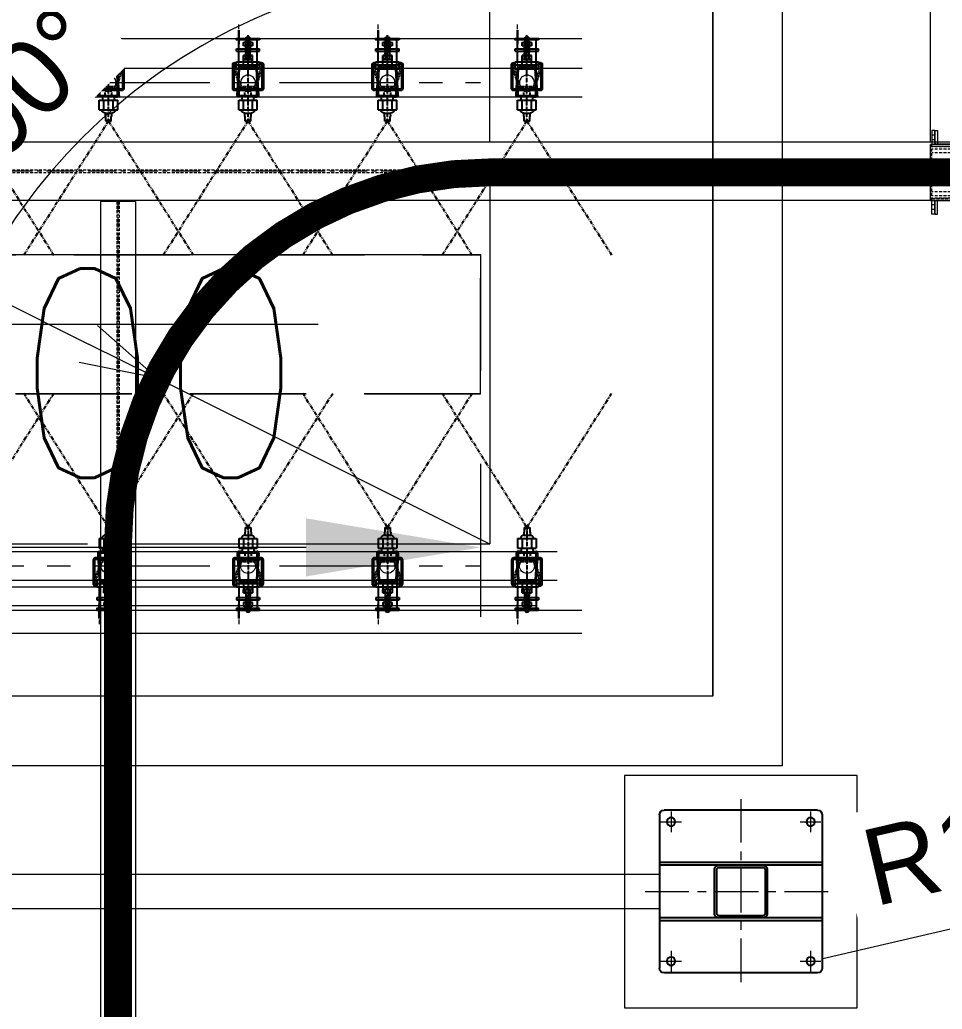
# Model space of a CAD drawing. Header units: inches. Extents: x 702888 to 852715, y 9845 to 271320.
# Drawn here: x 741838 to 743822, y 87911 to 90040 of the extents above; entities that cross this region are included whole.
import ezdxf

# ---------------------------------------------------------------- set-up
doc = ezdxf.new("R2010")
doc.units = ezdxf.units.IN
doc.header["$MEASUREMENT"] = 0
doc.header["$PDMODE"] = 34
for name, pattern in [('CENTER', [2, 1.25, -0.25, 0.25, -0.25]), ('CENTER2', [1.125, 0.75, -0.125, 0.125, -0.125]), ('CENTERX2', [4, 2.5, -0.5, 0.5, -0.5]), ('DASHED2', [0.375, 0.25, -0.125]), ('DASHEDX2', [1.5, 1, -0.5]), ('GESTRICHELT2', [9.525, 6.35, -3.175]), ('HIDDEN', [9.525, 6.35, -3.175]), ('HIDDEN2', [0.1875, 0.125, -0.0625]), ('MITTE2', [725.805, 483.87, -80.645, 80.645, -80.645]), ('PHANTOM2', [31.75, 15.875, -3.175, 3.175, -3.175, 3.175, -3.175])]:
    doc.linetypes.add(name, pattern=pattern)
doc.layers.get('0').update_dxf_attribs({"lineweight": 5})
doc.layers.get('Defpoints').update_dxf_attribs({"lineweight": 5})
for name, color, linetype, lineweight in [('Beam 150x75', 55, 'Continuous', 5), ('Beam 200', 6, 'Continuous', 0), ('CENTRE LINE', 1, 'CENTER2', 15), ('chain', 2, 'Continuous', 5), ('chain con', 52, 'Continuous', 5), ('cl', 6, 'CENTER', 5), ('MITTE', 1, 'MITTE2', 0), ('Power track', 161, 'Continuous', 5), ('UNSICHTBAR', 1, 'GESTRICHELT2', 0), ('VOLLINIE', 7, 'Continuous', 0)]:
    doc.layers.add(name, color=color, linetype=linetype, lineweight=lineweight)
for name, color, linetype in [('Nozzle', 7, 'Continuous'), ('p5', 2, 'Continuous'), ('Riser Support', 7, 'Continuous')]:
    doc.layers.add(name, color=color, linetype=linetype)
doc.styles.add('s', font='simplex.shx', dxfattribs={"width": 0.8})
doc.dimstyles.new('D1', dxfattribs={"dimscale": 66, "dimtxt": 2.5, "dimasz": 2.5, "dimexe": 1, "dimexo": 1, "dimgap": 1.25, "dimtad": 1, "dimdec": 0, "dimdsep": 46, "dimtxsty": 'Standard', "dimblk": 'OPEN30', "dimcen": 2.5, "dimclrd": 150, "dimclre": 150, "dimclrt": 140, "dimadec": 0, "dimazin": 0, "dimtfac": 1, "dimtdec": 0, "dimtmove": 0, "dimatfit": 3, "dimfxl": 1, "dimtfill": 1, "dimlwd": 13, "dimlwe": 13, "dimarcsym": 0})
doc.dimstyles.new('mahesh', dxfattribs={"dimscale": 150, "dimtxt": 3, "dimasz": 2.5, "dimexe": 1, "dimexo": 1, "dimgap": 1, "dimtad": 1, "dimdec": 1, "dimzin": 12, "dimtxsty": 's', "dimcen": 2.5, "dimclrd": 1, "dimclre": 1, "dimclrt": 1, "dimadec": 0, "dimazin": 3, "dimtfac": 1, "dimtdec": 1, "dimtmove": 0, "dimatfit": 3, "dimfxl": 1.25, "dimlwd": 13, "dimlwe": 13, "dimarcsym": 0})
pattern_1 = [(315, (6657.5603, 7155.78937), (0.0883883476, 0.0883883476), [])]

# ---------------------------------------------------------------- blocks, each defined once
blk = doc.blocks.new('A$C67DF10EB')
blk.add_lwpolyline([(-44.2, -101), (-44.2, 399), (455.8, 399), (455.8, -101)], close=True)
at = {"layer": 'cl', "color": 1, "linetype": 'CENTER', "ltscale": 75}
for p, q in [((205.8, -50), (205.8, 347.9)), ((0, 149), (411.7, 149))]:
    blk.add_line(p, q, dxfattribs=at)
at = {"layer": 'cl', "color": 1, "linetype": 'CENTER', "ltscale": 100}
for p, q in [((55.8, 276.8), (55.8, 321.1)), ((355.8, 276.8), (355.8, 321.1)), ((33.7, 299), (78, 299)), ((333.7, 299), (378, 299)), ((55.8, -23.2), (55.8, 21.1)), ((355.8, -23.2), (355.8, 21.1)), ((33.7, -1), (78, -1)), ((333.7, -1), (378, -1))]:
    blk.add_line(p, q, dxfattribs=at)
at = {"layer": 'p5', "linetype": 'Continuous'}
for p, q in [((370.8, 324), (40.8, 324)), ((30.8, -16), (30.8, 314)), ((380.8, -16), (380.8, 314)), ((380.8, 211.7), (30.8, 211.7)), ((380.8, 205.7), (30.8, 205.7)), ((380.8, 92.2), (30.8, 92.2)), ((380.8, 86.2), (30.8, 86.2)), ((370.8, -26), (40.8, -26))]:
    blk.add_line(p, q, dxfattribs=at)
for points in [[(262.6, 102.2), (262.6, 195.7, 0.414214), (252.6, 205.7), (159.1, 205.7, 0.414214), (149.1, 195.7), (149.1, 102.2, 0.414214), (159.1, 92.2), (252.6, 92.2, 0.414214)], [(257.8, 102), (257.8, 195.9, 0.414214), (252.8, 200.9), (158.9, 200.9, 0.414214), (153.9, 195.9), (153.9, 102, 0.414214), (158.9, 97), (252.8, 97, 0.414214)]]:
    blk.add_lwpolyline(points, format="xyb", close=True, dxfattribs=at)
for centre in [(55.8, 299), (355.8, 299), (55.8, -1), (355.8, -1)]:
    blk.add_circle(centre, 9, dxfattribs=at)
for centre, start, end in [((40.8, 314), 90, 180), ((370.8, 314), 0, 90), ((40.8, -16), 180, 270), ((370.8, -16), 270, 0)]:
    blk.add_arc(centre, 10, start, end, dxfattribs=at)
blk = doc.blocks.new('*X13')
at = {"color": 0}
for p, q in [((6692.4, -6106.5), (6693.9, -6105.1)), ((6692.6, -6106.2), (6693.9, -6104.9)), ((6692.6, -6106.5), (6693.9, -6105.3)), ((6692.8, -6106.5), (6693.9, -6105.4)), ((6693, -6106.5), (6693.9, -6105.6)), ((6693.2, -6106.5), (6693.9, -6105.8)), ((6693.3, -6106.5), (6693.9, -6106)), ((6693.5, -6106.5), (6693.9, -6106.1)), ((6693.7, -6106.5), (6693.9, -6106.3)), ((6693.9, -6106.5), (6693.9, -6106.5)), ((6692.4, -6228.6), (6692.4, -6228.5)), ((6692.4, -6228.7), (6692.6, -6228.5)), ((6692.5, -6228.8), (6692.8, -6228.5)), ((6692.6, -6228.9), (6693, -6228.5)), ((6692.7, -6229), (6693.1, -6228.5)), ((6692.8, -6229.1), (6693.3, -6228.5)), ((6692.9, -6229.2), (6693.5, -6228.5)), ((6693, -6229.2), (6693.7, -6228.5)), ((6693, -6229.3), (6693.8, -6228.5)), ((6693.1, -6229.4), (6693.9, -6228.7)), ((6693.2, -6229.5), (6693.9, -6228.8)), ((6693.3, -6229.6), (6693.9, -6229)), ((6693.4, -6229.7), (6693.9, -6229.2)), ((6693.5, -6229.8), (6693.9, -6229.4)), ((6693.6, -6229.9), (6693.9, -6229.5)), ((6693.6, -6230), (6693.9, -6229.7)), ((6693.7, -6230.1), (6693.9, -6229.9)), ((6693.8, -6230.2), (6693.9, -6230.1)), ((6693.9, -6230.2), (6693.9, -6230.2))]:
    blk.add_line(p, q, dxfattribs=at)
blk = doc.blocks.new('A$C3c209c54')
at = {"layer": 'VOLLINIE', "linetype": 'Continuous'}
h = blk.add_hatch(dxfattribs=at)
h.set_pattern_fill('ANSI31', color=256, angle=-90, style=0)
h.set_pattern_definition(pattern_1)
edge = h.paths.add_edge_path()
edge.add_line((227.3, 461.9), (229, 463.5))
edge.add_line((229, 461.9), (229, 463.5))
edge.add_line((227.3, 461.9), (229, 461.9))
h = blk.add_hatch(dxfattribs=at)
h.set_pattern_fill('ANSI31', color=256, angle=-90, style=0)
h.set_pattern_definition(pattern_1)
edge = h.paths.add_edge_path()
edge.add_line((352.7, 461.9), (351, 463.5))
edge.add_line((351, 461.9), (351, 463.5))
edge.add_line((352.7, 461.9), (351, 461.9))
at = {"layer": 'MITTE'}
for p, q in [((290, 1260.9), (290, 417.1)), ((220, 461.9), (220, 455.9)), ((360, 461.9), (360, 455.9))]:
    blk.add_line(p, q, dxfattribs=at)
at = {"layer": 'UNSICHTBAR'}
for p, q in [((234, 455.9), (234, 1153.9)), ((235, 1153.9), (235, 455.9)), ((248, 1153.9), (248, 455.9)), ((332, 1153.9), (332, 455.9)), ((345, 1153.9), (345, 455.9)), ((346, 1153.9), (346, 454.9)), ((234, 1148.9), (234, 461.9)), ((346, 1148.9), (346, 455.9)), ((230, 455.9), (350, 455.9))]:
    blk.add_line(p, q, dxfattribs=at)
for points in [[(240, 1153.9), (240, 455.9)], [(340, 1153.9), (340, 455.9)]]:
    blk.add_lwpolyline(points, dxfattribs=at)
at = {"layer": 'VOLLINIE'}
for p, q in [((230, 452.9), (230, 1156.9)), ((350, 1156.9), (350, 452.9)), ((229, 1147.9), (229, 461.9)), ((351, 1147.9), (351, 461.9)), ((200, 461.9), (200, 467.9)), ((200, 467.9), (229, 467.9)), ((200, 461.9), (200, 455.9)), ((230, 461.9), (200, 461.9)), ((200, 461.9), (230, 461.9)), ((200, 455.9), (230, 455.9)), ((210, 461.9), (210, 455.9)), ((227.3, 461.9), (229, 463.5)), ((227.3, 461.9), (229, 461.9)), ((229, 461.9), (229, 463.5)), ((230, 452.9), (350, 452.9)), ((350, 461.9), (380, 461.9)), ((380, 461.9), (350, 461.9)), ((351, 461.9), (350, 461.9)), ((380, 455.9), (350, 455.9)), ((380, 467.9), (351, 467.9)), ((351, 461.9), (351, 463.5)), ((352.7, 461.9), (351, 463.5)), ((352.7, 461.9), (351, 461.9)), ((370, 461.9), (370, 455.9)), ((380, 461.9), (380, 467.9)), ((380, 461.9), (380, 455.9))]:
    blk.add_line(p, q, dxfattribs=at)
at = {"layer": 'VOLLINIE', "rotation": 270}
blk.add_blockref('*X13', (6457.6, 7155.7), dxfattribs=at)
blk = doc.blocks.new('*D626')
at = {"layer": 'chain', "color": 1, "linetype": 'DASHEDX2', "lineweight": 13, "transparency": 16777216}
for p, q in [((-5068, -5147.6), (-5068, -5477.7)), ((-3068, -5147.6), (-3068, -5477.7)), ((-3443, -5327.7), (-4693, -5327.7))]:
    blk.add_line(p, q, dxfattribs=at)
at = {"layer": 'chain', "color": 1, "linetype": 'DASHEDX2', "transparency": 16777216}
for points in [[(-4693, -5265.2), (-4693, -5390.2), (-5068, -5327.7)], [(-3443, -5265.2), (-3443, -5390.2), (-3068, -5327.7)]]:
    blk.add_solid(points, dxfattribs=at)
at = {"layer": 'Defpoints', "color": 0, "linetype": 'DASHEDX2', "transparency": 16777216}
for p in [(-5068, -4997.6), (-3068, -4997.6), (-5068, -5327.7)]:
    blk.add_point(p, dxfattribs=at)
at = {"layer": 'chain', "color": 1, "linetype": 'DASHEDX2', "transparency": 16777216, "insert": (-4068, -4952.7), "char_height": 450, "attachment_point": 5, "style": 's'}
blk.add_mtext('2000', dxfattribs=at)
blk = doc.blocks.new('A$C4D81176E')
at = {"layer": 'Nozzle', "color": 2, "linetype": 'PHANTOM2', "ltscale": 0.5}
for q in [(361.3, 4.7), (361.3, -359.7)]:
    blk.add_line((73, -177.5), q, dxfattribs=at)
at = {"layer": 'Nozzle', "color": 2}
for p, q in [((-43.9, -160.2), (-44, -160.6)), ((-44, -160.6), (-44, -161)), ((-44, -194), (-44, -161)), ((-43.8, -159.8), (-43.9, -160.2)), ((-43.6, -159.4), (-43.8, -159.8)), ((-43.4, -159), (-43.6, -159.4)), ((-43.1, -158.7), (-43.4, -159)), ((-42.8, -158.4), (-43.1, -158.7)), ((-42.5, -158.1), (-42.8, -158.4)), ((-42.1, -157.9), (-42.5, -158.1)), ((-41.8, -157.7), (-42.1, -157.9)), ((-41.9, -160.5), (-42, -160.7)), ((-42, -160.7), (-42, -161)), ((-42, -194), (-42, -161)), ((-41.8, -160.3), (-41.9, -160.5)), ((-41.3, -157.6), (-41.8, -157.7)), ((-41.6, -160), (-41.8, -160.3)), ((-41.5, -159.9), (-41.6, -160)), ((-41.2, -159.7), (-41.5, -159.9)), ((-40.9, -157.5), (-41.3, -157.6)), ((-41, -159.6), (-41.2, -159.7)), ((-40.8, -159.5), (-41, -159.6)), ((-40.5, -157.5), (-40.9, -157.5)), ((-40.5, -159.5), (-40.8, -159.5)), ((17.7, -154.5), (-40.5, -157.5)), ((17.7, -156.5), (-40.5, -159.5)), ((-26.3, -156.8), (-26.3, -158.8)), ((4.2, -158.5), (4.2, -196.5)), ((16.7, -158.5), (4.2, -158.5)), ((16.9, -158.5), (16.7, -158.5)), ((17.2, -158.6), (16.9, -158.5)), ((17.4, -158.7), (17.2, -158.6)), ((17.6, -158.8), (17.4, -158.7)), ((17.8, -159), (17.6, -158.8)), ((18.1, -154.5), (17.7, -154.5)), ((17.9, -156.5), (17.7, -156.5)), ((18, -159.2), (17.8, -159)), ((18.2, -156.6), (17.9, -156.5)), ((18.1, -159.5), (18, -159.2)), ((18.5, -154.6), (18.1, -154.5)), ((18.2, -159.7), (18.1, -159.5)), ((18.4, -156.7), (18.2, -156.6)), ((18.2, -160), (18.2, -159.7)), ((18.2, -160), (18.2, -195)), ((28.2, -165), (18.2, -165)), ((18.6, -156.9), (18.4, -156.7)), ((18.9, -154.7), (18.5, -154.6)), ((18.8, -157), (18.6, -156.9)), ((18.9, -157.3), (18.8, -157)), ((19.3, -154.9), (18.9, -154.7)), ((19.1, -157.5), (18.9, -157.3)), ((19.2, -157.7), (19.1, -157.5)), ((19.2, -158), (19.2, -157.7)), ((19.2, -165), (19.2, -158)), ((19.7, -155.1), (19.3, -154.9)), ((20, -155.4), (19.7, -155.1)), ((20.3, -155.7), (20, -155.4)), ((20.5, -156), (20.3, -155.7)), ((20.8, -156.4), (20.5, -156)), ((20.9, -156.8), (20.8, -156.4)), ((21.1, -157.2), (20.9, -156.8)), ((21.2, -157.6), (21.1, -157.2)), ((21.2, -158), (21.2, -157.6)), ((21.2, -165), (21.2, -158)), ((49, -157.5), (28.2, -157.5)), ((28.2, -157.5), (28.2, -197.5)), ((49, -167.5), (28.2, -167.5)), ((49, -157.5), (49, -197.5)), ((49.6, -162.9), (49, -162.7)), ((50.3, -163), (49.6, -162.9)), ((50.9, -163.3), (50.3, -163)), ((51.5, -163.6), (50.9, -163.3)), ((52.1, -164), (51.5, -163.6)), ((52.6, -164.3), (52.1, -164)), ((53.2, -164.8), (52.6, -164.3)), ((53.7, -165.2), (53.2, -164.8)), ((54.1, -165.8), (53.7, -165.2)), ((54.5, -166.3), (54.1, -165.8)), ((54.9, -166.9), (54.5, -166.3)), ((55.2, -167.5), (54.9, -166.9)), ((55.5, -168.1), (55.2, -167.5)), ((55.6, -168.7), (55.5, -168.1)), ((55.8, -169.4), (55.6, -168.7)), ((56, -170.1), (55.8, -169.4)), ((56, -170.8), (56, -170.1)), ((28.2, -190), (18.2, -190)), ((19.2, -190), (19.2, -197)), ((21.2, -190), (21.2, -197)), ((49, -187.5), (28.2, -187.5)), ((50.9, -191.7), (51.5, -191.4)), ((51.5, -191.4), (52.1, -191.1)), ((52.1, -191.1), (52.6, -190.7)), ((52.6, -190.7), (53.2, -190.3)), ((53.2, -190.3), (53.7, -189.8)), ((53.7, -189.8), (54.1, -189.3)), ((54.1, -189.3), (54.5, -188.7)), ((54.5, -188.7), (54.9, -188.2)), ((54.9, -188.2), (55.2, -187.6)), ((55.2, -187.6), (55.4, -187)), ((55.4, -187), (55.6, -186.3)), ((55.6, -186.3), (55.8, -185.7)), ((55.8, -185.7), (55.9, -185)), ((55.9, -185), (56, -184.3)), ((56, -170.8), (56, -184.3)), ((63, -170.8), (56, -170.8)), ((63, -184.4), (56, -184.3)), ((63, -170.8), (63, -171.7)), ((73, -171.7), (63, -171.7)), ((73, -183.5), (63, -183.4)), ((63, -183.4), (63, -184.4)), ((68.7, -177.5), (73, -174.8)), ((68.7, -177.5), (73, -180.3)), ((73, -171.7), (73, -174.8)), ((73, -180.3), (73, -183.5)), ((-44, -194), (-44, -194.4)), ((-44, -194.4), (-43.9, -194.9)), ((-43.9, -194.9), (-43.8, -195.3)), ((-43.8, -195.3), (-43.6, -195.7)), ((-43.6, -195.7), (-43.4, -196)), ((-43.4, -196), (-43.1, -196.3)), ((-43.1, -196.3), (-42.8, -196.6)), ((-42.8, -196.6), (-42.5, -196.9)), ((-42.5, -196.9), (-42.1, -197.1)), ((-42.1, -197.1), (-41.8, -197.3)), ((-42, -194), (-42, -194.3)), ((-42, -194.3), (-41.9, -194.5)), ((-41.9, -194.5), (-41.8, -194.8)), ((-41.8, -194.8), (-41.6, -195)), ((-41.8, -197.3), (-41.3, -197.4)), ((-41.6, -195), (-41.5, -195.2)), ((-41.5, -195.2), (-41.2, -195.3)), ((-41.3, -197.4), (-40.9, -197.5)), ((-41.2, -195.3), (-41, -195.5)), ((-41, -195.5), (-40.8, -195.5)), ((-40.9, -197.5), (-40.5, -197.5)), ((-40.8, -195.5), (-40.5, -195.5)), ((17.7, -198.5), (-40.5, -195.5)), ((17.7, -200.5), (-40.5, -197.5)), ((-26.3, -196.2), (-26.3, -198.3)), ((16.7, -196.5), (4.2, -196.5)), ((16.7, -196.5), (16.9, -196.5)), ((16.7, -196.5), (16.9, -196.5)), ((16.9, -196.5), (17.2, -196.4)), ((16.9, -196.5), (17.2, -196.4)), ((17.2, -196.4), (17.4, -196.3)), ((17.2, -196.4), (17.4, -196.3)), ((17.4, -196.3), (17.6, -196.2)), ((17.4, -196.3), (17.6, -196.2)), ((17.6, -196.2), (17.8, -196)), ((17.6, -196.2), (17.8, -196)), ((17.7, -198.5), (17.9, -198.5)), ((17.7, -200.5), (18.1, -200.5)), ((17.8, -196), (18, -195.8)), ((17.8, -196), (18, -195.8)), ((17.9, -198.5), (18.2, -198.5)), ((18, -195.8), (18.1, -195.5)), ((18, -195.8), (18.1, -195.5)), ((18.1, -195.5), (18.2, -195.3)), ((18.1, -195.5), (18.2, -195.3)), ((18.1, -200.5), (18.5, -200.4)), ((18.2, -195.3), (18.2, -195)), ((18.2, -195.3), (18.2, -195)), ((18.2, -198.5), (18.4, -198.3)), ((18.4, -198.3), (18.6, -198.2)), ((18.5, -200.4), (18.9, -200.3)), ((18.6, -198.2), (18.8, -198)), ((18.8, -198), (18.9, -197.8)), ((18.9, -197.8), (19.1, -197.5)), ((18.9, -200.3), (19.3, -200.1)), ((19.1, -197.5), (19.2, -197.3)), ((19.2, -197.3), (19.2, -197)), ((19.3, -200.1), (19.7, -199.9)), ((19.7, -199.9), (20, -199.6)), ((20, -199.6), (20.3, -199.3)), ((20.3, -199.3), (20.5, -199)), ((20.5, -199), (20.8, -198.7)), ((20.8, -198.7), (20.9, -198.3)), ((20.9, -198.3), (21.1, -197.9)), ((21.1, -197.9), (21.2, -197.4)), ((21.2, -197.4), (21.2, -197)), ((49, -197.5), (28.2, -197.5)), ((49, -192.3), (49.6, -192.2)), ((49.6, -192.2), (50.3, -192)), ((50.3, -192), (50.9, -191.7))]:
    blk.add_line(p, q, dxfattribs=at)
at = {"layer": 'Nozzle', "color": 1, "linetype": 'CENTER2', "ltscale": 0.25}
blk.add_line((73, -177.5), (-46.9, -177.5), dxfattribs=at)
at = {"layer": 'Nozzle', "color": 8, "linetype": 'HIDDEN'}
for p, q in [((8.2, -170.5), (8.2, -184.5)), ((18.2, -170.5), (8.2, -170.5)), ((18.2, -184.5), (8.2, -184.5))]:
    blk.add_line(p, q, dxfattribs=at)
blk = doc.blocks.new('*U314')
at = {"layer": 'chain', "color": 7, "linetype": 'Continuous'}
blk.add_line((-20, -152.9, 0), (-20, -215, 0), dxfattribs=at)
at = {"layer": 'chain', "color": 5, "linetype": 'DASHEDX2'}
blk.add_line((-20, -238.1, 0), (-20, -248.1, 0), dxfattribs=at)
at = {"layer": 'chain', "color": 7, "linetype": 'Continuous'}
blk.add_circle((0, -123, 0), 16.1, dxfattribs=at)
at = {"layer": 'Riser Support', "color": 1, "linetype": 'CENTER2'}
blk.add_line((0, -139.1, 0), (0, -224.7, 0), dxfattribs=at)
at = {"layer": 'Riser Support', "color": 11}
for p, q in [((-25, -152.9, 0), (-25, -167.9, 0)), ((-25, -152.9, 0), (25, -152.9, 0)), ((-25, -160.9, 0), (25, -160.9, 0)), ((-25, -167.9, 0), (25, -167.9, 0)), ((-20, -167.9, 0), (-20, -190.9, 0)), ((-10, -152.9, 0), (-10, -180.9, 0)), ((10, -152.9, 0), (10, -180.9, 0)), ((20, -167.9, 0), (20, -190.9, 0)), ((25, -152.9, 0), (25, -167.9, 0)), ((-25, -190.9, 0), (-25, -195.9, 0)), ((-25, -190.9, 0), (25, -190.9, 0)), ((-10, -180.9, 0), (-10, -173.7, 0)), ((-10, -180.9, 0), (10, -180.9, 0)), ((10, -180.9, 0), (-10, -180.9, 0)), ((-7.5, -172.9, 0), (7.5, -172.9, 0)), ((-5, -180.9, 0), (-5, -173.7, 0)), ((-5, -189, 0), (-5, -209.2, 0)), ((-4, -195.9, 0), (-4, -180.9, 0)), ((-4, -185.9, 0), (-4, -220.9, 0)), ((4, -195.9, 0), (4, -180.9, 0)), ((4, -185.9, 0), (4, -220.9, 0)), ((5, -173.7, 0), (5, -180.9, 0)), ((5, -209.2, 0), (5, -189, 0)), ((10, -173.7, 0), (10, -180.9, 0)), ((25, -190.9, 0), (25, -195.9, 0)), ((-25, -195.9, 0), (25, -195.9, 0)), ((-10, -201.9, 0), (-10, -209.2, 0)), ((10, -201.9, 0), (-10, -201.9, 0)), ((-7.5, -209.9, 0), (7.5, -209.9, 0)), ((10, -209.2, 0), (10, -201.9, 0)), ((-4, -220.9, 0), (4, -220.9, 0))]:
    blk.add_line(p, q, dxfattribs=at)
at = {"layer": 'Riser Support'}
for p, q in [((20, -152.9, 0), (20, -215, 0)), ((-20, -195.9, 0), (-20, -235.9, 0)), ((-20, -195.9, 0), (20, -195.9, 0)), ((-20, -235.9, 0), (-20, -205.9, 0)), ((-4, -211.9, 0), (-4, -205.9, 0)), ((4, -211.9, 0), (4, -205.9, 0))]:
    blk.add_line(p, q, dxfattribs=at)
at = {"layer": 'Riser Support', "color": 11, "linetype": 'HIDDEN'}
for p, q in [((-5, -180.9, 0), (-5, -195.9, 0)), ((5, -180.9, 0), (5, -195.9, 0))]:
    blk.add_line(p, q, dxfattribs=at)
at = {"layer": 'Riser Support', "color": 1, "linetype": 'CENTER2', "ltscale": 200}
blk.add_line((0, -223.9, 0), (0, -193.9, 0), dxfattribs=at)
at = {"layer": 'Riser Support', "elevation": 0}
for points in [[(25, -165.9), (28.5, -165.9, 0.414214), (33, -161.4), (33, -110.4, 0.414214), (28.5, -105.9), (-28.5, -105.9, 0.414214), (-33, -110.4), (-33, -161.4, 0.414214), (-28.5, -165.9), (-25, -165.9)], [(25, -162.9), (28.5, -162.9, 0.414214), (30, -161.4), (30, -110.4, 0.414214), (28.5, -108.9), (-28.5, -108.9, 0.414214), (-30, -110.4), (-30, -161.4, 0.414214), (-28.5, -162.9), (-25, -162.9)]]:
    blk.add_lwpolyline(points, format="xyb", dxfattribs=at)
at = {"layer": 'Riser Support', "linetype": 'HIDDEN2', "ltscale": 0.75, "elevation": 0}
for points in [[(25, -165.9), (28.5, -165.9, 0.414214), (33, -161.4), (18, -115.4, 0.414214), (13.5, -110.9), (-13.5, -110.9, 0.414214), (-18, -115.4), (-33, -161.4, 0.414214), (-28.5, -165.9), (-25, -165.9)], [(25, -162.9), (28.5, -162.9, 0.414214), (30, -161.4), (15, -115.4, 0.414214), (13.5, -113.9), (-13.5, -113.9, 0.414214), (-15, -115.4), (-30, -161.4, 0.414214), (-28.5, -162.9), (-25, -162.9)]]:
    blk.add_lwpolyline(points, format="xyb", dxfattribs=at)
at = {"layer": 'Riser Support', "elevation": 0}
blk.add_lwpolyline([(25, -215), (-25, -215), (-25, -218), (25, -218), (25, -215)], dxfattribs=at)
at = {"layer": 'Riser Support', "color": 11}
for centre, radius, start, end in [((-7.5, -177.4, 0), 4.44, 55.6903, 124.3097), ((0, -189.5, 0), 16.6, 72.4519, 107.5481), ((7.5, -177.4, 0), 4.44, 55.6903, 124.3097), ((-7.5, -205.5, 0), 4.44, 235.6903, 304.3097), ((0, -193.4, 0), 16.6, 252.4519, 287.5481), ((7.5, -205.5, 0), 4.44, 235.6903, 304.3097)]:
    blk.add_arc(centre, radius, start, end, dxfattribs=at)
at = {"color": 0, "linetype": 'ByBlock', "lineweight": -2, "extrusion": (0, 0, -1), "xscale": -1, "zscale": -1, "rotation": 270}
blk.add_blockref('A$C4D81176E', (177.5, -113.2, 0), dxfattribs=at)
blk = doc.blocks.new('*U293')
at = {"layer": 'chain', "color": 0, "linetype": 'ByBlock', "lineweight": -2, "transparency": 16777216}
for p in [(12600, 0), (12900, 0), (13200, 0), (13500, 0), (13800, 0)]:
    blk.add_blockref('*U314', p, dxfattribs=at)
blk = doc.blocks.new('*U290')
at = {"layer": 'chain', "color": 7, "linetype": 'Continuous'}
blk.add_line((-20, -152.9, 0), (-20, -215, 0), dxfattribs=at)
at = {"layer": 'chain', "color": 5, "linetype": 'DASHEDX2'}
blk.add_line((-20, -238.1, 0), (-20, -248.1, 0), dxfattribs=at)
at = {"layer": 'chain', "color": 7, "linetype": 'Continuous'}
blk.add_circle((0, -123, 0), 16.1, dxfattribs=at)
at = {"layer": 'Riser Support', "color": 1, "linetype": 'CENTER2'}
blk.add_line((0, -139.1, 0), (0, -224.7, 0), dxfattribs=at)
at = {"layer": 'Riser Support', "color": 11}
for p, q in [((-25, -152.9, 0), (-25, -167.9, 0)), ((-25, -152.9, 0), (25, -152.9, 0)), ((-25, -160.9, 0), (25, -160.9, 0)), ((-25, -167.9, 0), (25, -167.9, 0)), ((-20, -167.9, 0), (-20, -190.9, 0)), ((-10, -152.9, 0), (-10, -180.9, 0)), ((10, -152.9, 0), (10, -180.9, 0)), ((20, -167.9, 0), (20, -190.9, 0)), ((25, -152.9, 0), (25, -167.9, 0)), ((-25, -190.9, 0), (-25, -195.9, 0)), ((-25, -190.9, 0), (25, -190.9, 0)), ((-10, -180.9, 0), (-10, -173.7, 0)), ((-10, -180.9, 0), (10, -180.9, 0)), ((10, -180.9, 0), (-10, -180.9, 0)), ((-7.5, -172.9, 0), (7.5, -172.9, 0)), ((-5, -180.9, 0), (-5, -173.7, 0)), ((-5, -189, 0), (-5, -209.2, 0)), ((-4, -195.9, 0), (-4, -180.9, 0)), ((-4, -185.9, 0), (-4, -220.9, 0)), ((4, -195.9, 0), (4, -180.9, 0)), ((4, -185.9, 0), (4, -220.9, 0)), ((5, -173.7, 0), (5, -180.9, 0)), ((5, -209.2, 0), (5, -189, 0)), ((10, -173.7, 0), (10, -180.9, 0)), ((25, -190.9, 0), (25, -195.9, 0)), ((-25, -195.9, 0), (25, -195.9, 0)), ((-10, -201.9, 0), (-10, -209.2, 0)), ((10, -201.9, 0), (-10, -201.9, 0)), ((-7.5, -209.9, 0), (7.5, -209.9, 0)), ((10, -209.2, 0), (10, -201.9, 0)), ((-4, -220.9, 0), (4, -220.9, 0))]:
    blk.add_line(p, q, dxfattribs=at)
at = {"layer": 'Riser Support'}
for p, q in [((20, -152.9, 0), (20, -215, 0)), ((-20, -195.9, 0), (-20, -235.9, 0)), ((-20, -195.9, 0), (20, -195.9, 0)), ((-20, -235.9, 0), (-20, -205.9, 0)), ((-4, -211.9, 0), (-4, -205.9, 0)), ((4, -211.9, 0), (4, -205.9, 0))]:
    blk.add_line(p, q, dxfattribs=at)
at = {"layer": 'Riser Support', "color": 11, "linetype": 'HIDDEN'}
for p, q in [((-5, -180.9, 0), (-5, -195.9, 0)), ((5, -180.9, 0), (5, -195.9, 0))]:
    blk.add_line(p, q, dxfattribs=at)
at = {"layer": 'Riser Support', "color": 1, "linetype": 'CENTER2', "ltscale": 200}
blk.add_line((0, -223.9, 0), (0, -193.9, 0), dxfattribs=at)
at = {"layer": 'Riser Support', "elevation": 0}
for points in [[(25, -165.9), (28.5, -165.9, 0.414214), (33, -161.4), (33, -110.4, 0.414214), (28.5, -105.9), (-28.5, -105.9, 0.414214), (-33, -110.4), (-33, -161.4, 0.414214), (-28.5, -165.9), (-25, -165.9)], [(25, -162.9), (28.5, -162.9, 0.414214), (30, -161.4), (30, -110.4, 0.414214), (28.5, -108.9), (-28.5, -108.9, 0.414214), (-30, -110.4), (-30, -161.4, 0.414214), (-28.5, -162.9), (-25, -162.9)]]:
    blk.add_lwpolyline(points, format="xyb", dxfattribs=at)
at = {"layer": 'Riser Support', "linetype": 'HIDDEN2', "ltscale": 0.75, "elevation": 0}
for points in [[(25, -165.9), (28.5, -165.9, 0.414214), (33, -161.4), (18, -115.4, 0.414214), (13.5, -110.9), (-13.5, -110.9, 0.414214), (-18, -115.4), (-33, -161.4, 0.414214), (-28.5, -165.9), (-25, -165.9)], [(25, -162.9), (28.5, -162.9, 0.414214), (30, -161.4), (15, -115.4, 0.414214), (13.5, -113.9), (-13.5, -113.9, 0.414214), (-15, -115.4), (-30, -161.4, 0.414214), (-28.5, -162.9), (-25, -162.9)]]:
    blk.add_lwpolyline(points, format="xyb", dxfattribs=at)
at = {"layer": 'Riser Support', "elevation": 0}
blk.add_lwpolyline([(25, -215), (-25, -215), (-25, -218), (25, -218), (25, -215)], dxfattribs=at)
at = {"layer": 'Riser Support', "color": 11}
for centre, radius, start, end in [((-7.5, -177.4, 0), 4.44, 55.6903, 124.3097), ((0, -189.5, 0), 16.6, 72.4519, 107.5481), ((7.5, -177.4, 0), 4.44, 55.6903, 124.3097), ((-7.5, -205.5, 0), 4.44, 235.6903, 304.3097), ((0, -193.4, 0), 16.6, 252.4519, 287.5481), ((7.5, -205.5, 0), 4.44, 235.6903, 304.3097)]:
    blk.add_arc(centre, radius, start, end, dxfattribs=at)
at = {"color": 0, "linetype": 'ByBlock', "lineweight": -2, "extrusion": (0, 0, -1), "xscale": -1, "zscale": -1, "rotation": 270}
blk.add_blockref('A$C4D81176E', (177.5, -113.2, 0), dxfattribs=at)
blk = doc.blocks.new('*U319')
at = {"layer": 'chain', "color": 0, "linetype": 'ByBlock', "lineweight": -2, "transparency": 16777216}
for p in [(12900, 0), (13200, 0), (13500, 0), (13800, 0)]:
    blk.add_blockref('*U290', p, dxfattribs=at)
blk = doc.blocks.new('*U312')
at = {"layer": 'chain', "color": 7, "linetype": 'Continuous'}
blk.add_line((-20, -152.9, 0), (-20, -215, 0), dxfattribs=at)
at = {"layer": 'chain', "color": 5, "linetype": 'DASHEDX2'}
blk.add_line((-20, -238.1, 0), (-20, -248.1, 0), dxfattribs=at)
at = {"layer": 'chain', "color": 7, "linetype": 'Continuous'}
blk.add_circle((0, -123, 0), 16.1, dxfattribs=at)
at = {"layer": 'Riser Support', "color": 1, "linetype": 'CENTER2'}
blk.add_line((0, -139.1, 0), (0, -224.7, 0), dxfattribs=at)
at = {"layer": 'Riser Support', "color": 11}
for p, q in [((-25, -152.9, 0), (-25, -167.9, 0)), ((-25, -152.9, 0), (25, -152.9, 0)), ((-25, -160.9, 0), (25, -160.9, 0)), ((-25, -167.9, 0), (25, -167.9, 0)), ((-20, -167.9, 0), (-20, -190.9, 0)), ((-10, -152.9, 0), (-10, -180.9, 0)), ((10, -152.9, 0), (10, -180.9, 0)), ((20, -167.9, 0), (20, -190.9, 0)), ((25, -152.9, 0), (25, -167.9, 0)), ((-25, -190.9, 0), (-25, -195.9, 0)), ((-25, -190.9, 0), (25, -190.9, 0)), ((-10, -180.9, 0), (-10, -173.7, 0)), ((-10, -180.9, 0), (10, -180.9, 0)), ((10, -180.9, 0), (-10, -180.9, 0)), ((-7.5, -172.9, 0), (7.5, -172.9, 0)), ((-5, -180.9, 0), (-5, -173.7, 0)), ((-5, -189, 0), (-5, -209.2, 0)), ((-4, -195.9, 0), (-4, -180.9, 0)), ((-4, -185.9, 0), (-4, -220.9, 0)), ((4, -195.9, 0), (4, -180.9, 0)), ((4, -185.9, 0), (4, -220.9, 0)), ((5, -173.7, 0), (5, -180.9, 0)), ((5, -209.2, 0), (5, -189, 0)), ((10, -173.7, 0), (10, -180.9, 0)), ((25, -190.9, 0), (25, -195.9, 0)), ((-25, -195.9, 0), (25, -195.9, 0)), ((-10, -201.9, 0), (-10, -209.2, 0)), ((10, -201.9, 0), (-10, -201.9, 0)), ((-7.5, -209.9, 0), (7.5, -209.9, 0)), ((10, -209.2, 0), (10, -201.9, 0)), ((-4, -220.9, 0), (4, -220.9, 0))]:
    blk.add_line(p, q, dxfattribs=at)
at = {"layer": 'Riser Support'}
for p, q in [((20, -152.9, 0), (20, -215, 0)), ((-20, -195.9, 0), (-20, -235.9, 0)), ((-20, -195.9, 0), (20, -195.9, 0)), ((-20, -235.9, 0), (-20, -205.9, 0)), ((-4, -211.9, 0), (-4, -205.9, 0)), ((4, -211.9, 0), (4, -205.9, 0))]:
    blk.add_line(p, q, dxfattribs=at)
at = {"layer": 'Riser Support', "color": 11, "linetype": 'HIDDEN'}
for p, q in [((-5, -180.9, 0), (-5, -195.9, 0)), ((5, -180.9, 0), (5, -195.9, 0))]:
    blk.add_line(p, q, dxfattribs=at)
at = {"layer": 'Riser Support', "color": 1, "linetype": 'CENTER2', "ltscale": 200}
blk.add_line((0, -223.9, 0), (0, -193.9, 0), dxfattribs=at)
at = {"layer": 'Riser Support', "elevation": 0}
for points in [[(25, -165.9), (28.5, -165.9, 0.414214), (33, -161.4), (33, -110.4, 0.414214), (28.5, -105.9), (-28.5, -105.9, 0.414214), (-33, -110.4), (-33, -161.4, 0.414214), (-28.5, -165.9), (-25, -165.9)], [(25, -162.9), (28.5, -162.9, 0.414214), (30, -161.4), (30, -110.4, 0.414214), (28.5, -108.9), (-28.5, -108.9, 0.414214), (-30, -110.4), (-30, -161.4, 0.414214), (-28.5, -162.9), (-25, -162.9)]]:
    blk.add_lwpolyline(points, format="xyb", dxfattribs=at)
at = {"layer": 'Riser Support', "linetype": 'HIDDEN2', "ltscale": 0.75, "elevation": 0}
for points in [[(25, -165.9), (28.5, -165.9, 0.414214), (33, -161.4), (18, -115.4, 0.414214), (13.5, -110.9), (-13.5, -110.9, 0.414214), (-18, -115.4), (-33, -161.4, 0.414214), (-28.5, -165.9), (-25, -165.9)], [(25, -162.9), (28.5, -162.9, 0.414214), (30, -161.4), (15, -115.4, 0.414214), (13.5, -113.9), (-13.5, -113.9, 0.414214), (-15, -115.4), (-30, -161.4, 0.414214), (-28.5, -162.9), (-25, -162.9)]]:
    blk.add_lwpolyline(points, format="xyb", dxfattribs=at)
at = {"layer": 'Riser Support', "elevation": 0}
blk.add_lwpolyline([(25, -215), (-25, -215), (-25, -218), (25, -218), (25, -215)], dxfattribs=at)
at = {"layer": 'Riser Support', "color": 11}
for centre, radius, start, end in [((-7.5, -177.4, 0), 4.44, 55.6903, 124.3097), ((0, -189.5, 0), 16.6, 72.4519, 107.5481), ((7.5, -177.4, 0), 4.44, 55.6903, 124.3097), ((-7.5, -205.5, 0), 4.44, 235.6903, 304.3097), ((0, -193.4, 0), 16.6, 252.4519, 287.5481), ((7.5, -205.5, 0), 4.44, 235.6903, 304.3097)]:
    blk.add_arc(centre, radius, start, end, dxfattribs=at)
at = {"color": 0, "linetype": 'ByBlock', "lineweight": -2, "extrusion": (0, 0, -1), "xscale": -1, "zscale": -1, "rotation": 270}
blk.add_blockref('A$C4D81176E', (177.5, -113.2, 0), dxfattribs=at)
blk = doc.blocks.new('*U298')
at = {"layer": 'chain', "color": 0, "linetype": 'ByBlock', "lineweight": -2, "transparency": 16777216}
for p in [(12600, 0), (12900, 0), (13200, 0), (13500, 0), (13800, 0)]:
    blk.add_blockref('*U312', p, dxfattribs=at)
blk = doc.blocks.new('*U316')
at = {"layer": 'chain', "color": 7, "linetype": 'Continuous'}
blk.add_line((-20, -152.9, 0), (-20, -215, 0), dxfattribs=at)
at = {"layer": 'chain', "color": 5, "linetype": 'DASHEDX2'}
blk.add_line((-20, -238.1, 0), (-20, -248.1, 0), dxfattribs=at)
at = {"layer": 'chain', "color": 7, "linetype": 'Continuous'}
blk.add_circle((0, -123, 0), 16.1, dxfattribs=at)
at = {"layer": 'Riser Support', "color": 1, "linetype": 'CENTER2'}
blk.add_line((0, -139.1, 0), (0, -224.7, 0), dxfattribs=at)
at = {"layer": 'Riser Support', "color": 11}
for p, q in [((-25, -152.9, 0), (-25, -167.9, 0)), ((-25, -152.9, 0), (25, -152.9, 0)), ((-25, -160.9, 0), (25, -160.9, 0)), ((-25, -167.9, 0), (25, -167.9, 0)), ((-20, -167.9, 0), (-20, -190.9, 0)), ((-10, -152.9, 0), (-10, -180.9, 0)), ((10, -152.9, 0), (10, -180.9, 0)), ((20, -167.9, 0), (20, -190.9, 0)), ((25, -152.9, 0), (25, -167.9, 0)), ((-25, -190.9, 0), (-25, -195.9, 0)), ((-25, -190.9, 0), (25, -190.9, 0)), ((-10, -180.9, 0), (-10, -173.7, 0)), ((-10, -180.9, 0), (10, -180.9, 0)), ((10, -180.9, 0), (-10, -180.9, 0)), ((-7.5, -172.9, 0), (7.5, -172.9, 0)), ((-5, -180.9, 0), (-5, -173.7, 0)), ((-5, -189, 0), (-5, -209.2, 0)), ((-4, -195.9, 0), (-4, -180.9, 0)), ((-4, -185.9, 0), (-4, -220.9, 0)), ((4, -195.9, 0), (4, -180.9, 0)), ((4, -185.9, 0), (4, -220.9, 0)), ((5, -173.7, 0), (5, -180.9, 0)), ((5, -209.2, 0), (5, -189, 0)), ((10, -173.7, 0), (10, -180.9, 0)), ((25, -190.9, 0), (25, -195.9, 0)), ((-25, -195.9, 0), (25, -195.9, 0)), ((-10, -201.9, 0), (-10, -209.2, 0)), ((10, -201.9, 0), (-10, -201.9, 0)), ((-7.5, -209.9, 0), (7.5, -209.9, 0)), ((10, -209.2, 0), (10, -201.9, 0)), ((-4, -220.9, 0), (4, -220.9, 0))]:
    blk.add_line(p, q, dxfattribs=at)
at = {"layer": 'Riser Support'}
for p, q in [((20, -152.9, 0), (20, -215, 0)), ((-20, -195.9, 0), (-20, -235.9, 0)), ((-20, -195.9, 0), (20, -195.9, 0)), ((-20, -235.9, 0), (-20, -205.9, 0)), ((-4, -211.9, 0), (-4, -205.9, 0)), ((4, -211.9, 0), (4, -205.9, 0))]:
    blk.add_line(p, q, dxfattribs=at)
at = {"layer": 'Riser Support', "color": 11, "linetype": 'HIDDEN'}
for p, q in [((-5, -180.9, 0), (-5, -195.9, 0)), ((5, -180.9, 0), (5, -195.9, 0))]:
    blk.add_line(p, q, dxfattribs=at)
at = {"layer": 'Riser Support', "color": 1, "linetype": 'CENTER2', "ltscale": 200}
blk.add_line((0, -223.9, 0), (0, -193.9, 0), dxfattribs=at)
at = {"layer": 'Riser Support', "elevation": 0}
for points in [[(25, -165.9), (28.5, -165.9, 0.414214), (33, -161.4), (33, -110.4, 0.414214), (28.5, -105.9), (-28.5, -105.9, 0.414214), (-33, -110.4), (-33, -161.4, 0.414214), (-28.5, -165.9), (-25, -165.9)], [(25, -162.9), (28.5, -162.9, 0.414214), (30, -161.4), (30, -110.4, 0.414214), (28.5, -108.9), (-28.5, -108.9, 0.414214), (-30, -110.4), (-30, -161.4, 0.414214), (-28.5, -162.9), (-25, -162.9)]]:
    blk.add_lwpolyline(points, format="xyb", dxfattribs=at)
at = {"layer": 'Riser Support', "linetype": 'HIDDEN2', "ltscale": 0.75, "elevation": 0}
for points in [[(25, -165.9), (28.5, -165.9, 0.414214), (33, -161.4), (18, -115.4, 0.414214), (13.5, -110.9), (-13.5, -110.9, 0.414214), (-18, -115.4), (-33, -161.4, 0.414214), (-28.5, -165.9), (-25, -165.9)], [(25, -162.9), (28.5, -162.9, 0.414214), (30, -161.4), (15, -115.4, 0.414214), (13.5, -113.9), (-13.5, -113.9, 0.414214), (-15, -115.4), (-30, -161.4, 0.414214), (-28.5, -162.9), (-25, -162.9)]]:
    blk.add_lwpolyline(points, format="xyb", dxfattribs=at)
at = {"layer": 'Riser Support', "elevation": 0}
blk.add_lwpolyline([(25, -215), (-25, -215), (-25, -218), (25, -218), (25, -215)], dxfattribs=at)
at = {"layer": 'Riser Support', "color": 11}
for centre, radius, start, end in [((-7.5, -177.4, 0), 4.44, 55.6903, 124.3097), ((0, -189.5, 0), 16.6, 72.4519, 107.5481), ((7.5, -177.4, 0), 4.44, 55.6903, 124.3097), ((-7.5, -205.5, 0), 4.44, 235.6903, 304.3097), ((0, -193.4, 0), 16.6, 252.4519, 287.5481), ((7.5, -205.5, 0), 4.44, 235.6903, 304.3097)]:
    blk.add_arc(centre, radius, start, end, dxfattribs=at)
at = {"color": 0, "linetype": 'ByBlock', "lineweight": -2, "extrusion": (0, 0, -1), "xscale": -1, "zscale": -1, "rotation": 270}
blk.add_blockref('A$C4D81176E', (177.5, -113.2, 0), dxfattribs=at)
blk = doc.blocks.new('*U302')
at = {"layer": 'chain', "color": 0, "linetype": 'ByBlock', "lineweight": -2, "transparency": 16777216}
for p in [(12900, 0), (13200, 0), (13500, 0), (13800, 0)]:
    blk.add_blockref('*U316', p, dxfattribs=at)
blk = doc.blocks.new('_Open30')
at = {"color": 0, "linetype": 'ByBlock', "lineweight": -2}
for p, q in [((-1, 0.268), (0, 0)), ((0, 0), (-1, -0.268)), ((0, 0), (-1, 0))]:
    blk.add_line(p, q, dxfattribs=at)
blk = doc.blocks.new('*D361')
at = {"color": 150, "lineweight": 13, "transparency": 16777216}
for p, q in [((742849.1, 89777.5), (742849.1, 90215.8)), ((741983.1, 88911.5), (741544.7, 88911.5))]:
    blk.add_line(p, q, dxfattribs=at)
blk.add_arc((742849.1, 88911.5), 1238.4, 97.6397, 172.3603, dxfattribs=at)
at = {"layer": 'Defpoints', "color": 0, "transparency": 16777216}
for p in [(742229.9, 89983.9), (742849.1, 89711.5), (742049.1, 88911.5), (742849.1, 88911.5), (742849.1, 88911.5)]:
    blk.add_point(p, dxfattribs=at)
at = {"color": 150, "lineweight": 13, "transparency": 16777216, "xscale": 165, "yscale": 165, "zscale": 165}
for p, rotation in [((742849.1, 90149.8), 3.819854759940132), ((741610.7, 88911.5), 266.1801452400628)]:
    blk.add_blockref('_Open30', p, dxfattribs=dict(at, rotation=rotation))
at = {"color": 140, "transparency": 16777216, "insert": (741856.7, 89903.8), "char_height": 165, "attachment_point": 5, "rotation": 45, "bg_fill": 3, "box_fill_scale": 1.25, "bg_fill_color": 256, "bg_fill_true_color": 13158600, "bg_fill_transparency": 0}
blk.add_mtext('90°', dxfattribs=at)
blk = doc.blocks.new('*D362')
at = {"color": 150, "lineweight": 13, "transparency": 16777216}
for p, q in [((740963.2, 89851.9), (741985.5, 89342.1)), ((742849.1, 88911.5), (742133.1, 89268.5))]:
    blk.add_line(p, q, dxfattribs=at)
at = {"layer": 'Defpoints', "color": 0, "transparency": 16777216}
for p in [(742133.1, 89268.5), (742849.1, 88911.5)]:
    blk.add_point(p, dxfattribs=at)
at = {"color": 150, "lineweight": 13, "transparency": 16777216, "xscale": 165, "yscale": 165, "zscale": 165, "rotation": 333.49593816494}
blk.add_blockref('_Open30', (742133.1, 89268.5), dxfattribs=at)
at = {"color": 140, "transparency": 16777216, "insert": (741356.7, 89840), "char_height": 165, "attachment_point": 5, "rotation": 333.4959, "bg_fill": 3, "box_fill_scale": 1.25, "bg_fill_color": 256, "bg_fill_true_color": 13158600, "bg_fill_transparency": 0}
blk.add_mtext('R800', dxfattribs=at)
blk = doc.blocks.new('*D377')
at = {"color": 150, "lineweight": 13, "transparency": 16777216}
for p, q in [((746306.8, 88656.8), (745332.8, 88430.6)), ((743564.9, 88019.9), (745172.1, 88393.2))]:
    blk.add_line(p, q, dxfattribs=at)
at = {"layer": 'Defpoints', "color": 0, "transparency": 16777216}
for p in [(746306.8, 88656.8), (745332.8, 88430.6)]:
    blk.add_point(p, dxfattribs=at)
at = {"color": 150, "lineweight": 13, "transparency": 16777216, "xscale": 165, "yscale": 165, "zscale": 165, "rotation": 13.07773404591451}
blk.add_blockref('_Open30', (745332.8, 88430.6), dxfattribs=at)
at = {"color": 140, "transparency": 16777216, "insert": (744250.8, 88348.6), "char_height": 165, "attachment_point": 5, "rotation": 13.0777, "bg_fill": 3, "box_fill_scale": 1.25, "bg_fill_color": 256, "bg_fill_true_color": 13158600, "bg_fill_transparency": 0}
blk.add_mtext('R1000x130%%D', dxfattribs=at)
blk = doc.blocks.new('6t46y4y')
at = {"color": 1, "linetype": 'DASHED2', "ltscale": 1000}
for p, q in [((728828.9, 89534.1), (742828.9, 89534.1)), ((742828.9, 89534.1), (728828.9, 89534.1)), ((742828.9, 89234.1), (742828.9, 89534.1)), ((742828.9, 89234.1), (728828.9, 89234.1))]:
    blk.add_line(p, q, dxfattribs=at)
blk = doc.blocks.new('JUKUYKUYK')
for p, q in [((742011.6, 89649), (742011.6, 87702.5)), ((742086.6, 89649), (742011.6, 89649)), ((742086.6, 89649), (742086.6, 87702.5)), ((742086.6, 87702.5), (742011.6, 87702.5)), ((742086.6, 87702.5), (742011.6, 87702.5))]:
    blk.add_line(p, q)
at = {"linetype": 'HIDDEN'}
for p, q in [((742046.6, 89649), (742046.6, 87702.5)), ((742051.6, 89649), (742051.6, 87702.5))]:
    blk.add_line(p, q, dxfattribs=at)
at = {"linetype": 'CENTER2', "ltscale": 30}
blk.add_line((742049.1, 87702.5), (742049.1, 89649), dxfattribs=at)
blk = doc.blocks.new('6U567U7U')
for p, q in [((745928.8, 91773.2), (740888.3, 91773.2)), ((745928.8, 91648.2), (740888.3, 91648.2))]:
    blk.add_line(p, q)
at = {"linetype": 'CENTER2', "ltscale": 80}
blk.add_line((746005, 91710.7), (740833.3, 91710.7), dxfattribs=at)
at = {"linetype": 'HIDDEN'}
for p, q in [((740888.3, 91713.6), (745928.8, 91713.6)), ((740888.3, 91707.9), (745928.8, 91707.9))]:
    blk.add_line(p, q, dxfattribs=at)
blk = doc.blocks.new('*D535')
at = {"color": 150, "lineweight": 13, "transparency": 16777216}
for p, q in [((741983.1, 88911.5), (741249.3, 88911.5)), ((741315.3, 88746.5), (741315.3, 81867.5)), ((741983.1, 81702.5), (741249.3, 81702.5))]:
    blk.add_line(p, q, dxfattribs=at)
at = {"layer": 'Defpoints', "color": 0, "transparency": 16777216}
for p in [(742049.1, 88911.5), (741315.3, 81702.5), (742049.1, 81702.5)]:
    blk.add_point(p, dxfattribs=at)
at = {"color": 150, "lineweight": 13, "transparency": 16777216, "xscale": 165, "yscale": 165, "zscale": 165}
for p, rotation in [((741315.3, 88911.5), 90), ((741315.3, 81702.5), 270)]:
    blk.add_blockref('_Open30', p, dxfattribs=dict(at, rotation=rotation))
at = {"color": 140, "transparency": 16777216, "insert": (741150.3, 85307), "char_height": 165, "attachment_point": 5, "rotation": 90, "bg_fill": 3, "box_fill_scale": 1.25, "bg_fill_color": 256, "bg_fill_true_color": 13158600, "bg_fill_transparency": 0}
blk.add_mtext('7209', dxfattribs=at)
blk = doc.blocks.new('*D568')
at = {"color": 150, "lineweight": 13, "transparency": 16777216}
for p, q in [((742849.1, 89777.5), (742849.1, 90454)), ((743796.9, 89777.3), (743796.9, 90454)), ((743631.9, 90388), (743014.1, 90388))]:
    blk.add_line(p, q, dxfattribs=at)
at = {"layer": 'Defpoints', "color": 0, "transparency": 16777216}
for p in [(742849.1, 90388), (742849.1, 89711.5), (743796.9, 89711.3)]:
    blk.add_point(p, dxfattribs=at)
at = {"color": 150, "lineweight": 13, "transparency": 16777216, "xscale": 165, "yscale": 165, "zscale": 165, "rotation": 180}
blk.add_blockref('_Open30', (742849.1, 90388), dxfattribs=at)
at = {"color": 150, "lineweight": 13, "transparency": 16777216, "xscale": 165, "yscale": 165, "zscale": 165}
blk.add_blockref('_Open30', (743796.9, 90388), dxfattribs=at)
at = {"color": 140, "transparency": 16777216, "insert": (743323, 90553), "char_height": 165, "attachment_point": 5, "bg_fill": 3, "box_fill_scale": 1.25, "bg_fill_color": 256, "bg_fill_true_color": 13158600, "bg_fill_transparency": 0}
blk.add_mtext('948', dxfattribs=at)
blk = doc.blocks.new('A$C3bb54d8b')
for p, q in [((-2418, -5797.56), (-2418, -3897.56)), ((-2568, -5647.56), (-2568, -4047.56)), ((-2568, -4047.56), (-2568, -5647.56)), ((-2568, -5647.56), (-19093, -5647.56)), ((-2418, -5797.56), (-19243, -5797.56))]:
    blk.add_line(p, q)
at = {"color": 1, "linetype": 'CENTERX2', "ltscale": 100}
for p, q in [((-17900, -4327.56), (-3068.04, -4327.56)), ((-17900, -5367.56), (-3068.04, -5367.56))]:
    blk.add_line(p, q, dxfattribs=at)
at = {"color": 1, "linetype": 'DASHED2', "ltscale": 1000}
blk.add_lwpolyline([(-3068.04, -4997.56), (-17068.04, -4997.56), (-17068.04, -4697.56), (-3068.04, -4697.56)], close=True, dxfattribs=at)
at = {"layer": 'chain', "color": 5, "linetype": 'DASHEDX2'}
for p, q in [((-17286.99, -4232.56), (-2849.1, -4232.56)), ((-17286.99, -5462.56), (-2849.1, -5462.56)), ((-17286.99, -5512.56), (-2849.1, -5512.56))]:
    blk.add_line(p, q, dxfattribs=at)
at = {"layer": 'chain', "color": 3}
for p, q in [((-17754.61, -4296.56), (-2849.1, -4296.56)), ((-17754.61, -4358.56), (-2849.1, -4358.56)), ((-17754.61, -5336.56), (-2902.93, -5336.56)), ((-17754.61, -5398.56), (-2902.93, -5398.56))]:
    blk.add_line(p, q, dxfattribs=at)
at = {"layer": 'chain', "color": 1}
blk.add_line((-4609.8, -4847.56), (-3416.78, -4847.56), dxfattribs=at)
at = {"layer": 'chain', "color": 7, "linetype": 'Continuous'}
for p, q in [((-17088.04, -5412.46), (-2948.04, -5412.46)), ((-17088.04, -5452.46), (-2948.04, -5452.46))]:
    blk.add_line(p, q, dxfattribs=at)
at = {"layer": 'chain', "color": 7, "linetype": 'Continuous', "xscale": -1, "rotation": 180}
for name, p in [('*U302', (-17068.04, -4450.61, 0)), ('*U298', (-16768.04, -4450.61, 0))]:
    blk.add_blockref(name, p, dxfattribs=at)
at = {"layer": 'chain', "color": 7, "linetype": 'Continuous'}
for name, p in [('*U319', (-17068.04, -5244.51, 0)), ('*U293', (-16768.04, -5244.51, 0))]:
    blk.add_blockref(name, p, dxfattribs=at)
at = {"layer": 'chain', "color": 5, "linetype": 'DASHEDX2'}
dim = blk.add_linear_dim(base=(-5068.04, -5327.69), p1=(-3068.04, -4997.56), p2=(-5068.04, -4997.56), dimstyle='mahesh', override={"dimfxl": 0.35}, dxfattribs=at)
dim.commit()
dim.dimension.update_dxf_attribs({"geometry": '*D626', "text_midpoint": (-4068.04, -4952.69)})

msp = doc.modelspace()

# ---------------------------------------------------------------- linework, layer by layer
at = {"color": 161}
for p, q in [((740682.798, 88201.624), (743213.818, 88201.624)), ((743213.818, 88201.624), (743213.818, 88126.624)), ((743213.818, 88126.624), (740682.798, 88126.624))]:
    msp.add_line(p, q, dxfattribs=at)
at = {"layer": 'CENTRE LINE'}
for p, q in [((742849.068, 89711.451), (742849.068, 88911.451)), ((742849.068, 88911.451), (742049.068, 88911.451))]:
    msp.add_line(p, q, dxfattribs=at)
at = {"layer": 'chain con', "color": 51, "true_color": 0xf7f281}
msp.add_lwpolyline([(744598.872, 89711.271, 60, 60, 0), (742848.912, 89711.451, 60, 60, 0.41421356), (742048.912, 88911.451, 60, 60, 0), (742048.912, 81702.53, 60, 60, 0.12118057), (742163.014, 81238.649, 60, 60, 0), (742773.673, 80249.305, 60, 60, -1.30855575), (740828.912, 79716.006, 60, 60, 0), (740828.912, 90221.029, 60, 60, -0.42163907), (741982.824, 91346.126, 60, 60, 0), (757774.714, 91346.126, 60, 60, -0.41425631)], format="xyseb", dxfattribs=at)
at = {"layer": 'Power track', "ltscale": 20}
for p, q in [((742849.068, 89711.451), (743796.872, 89711.271)), ((742049.068, 81702.53), (742049.068, 88911.451))]:
    msp.add_line(p, q, dxfattribs=at)
msp.add_arc((742849.068, 88911.451), 800, 90, 180.000011, dxfattribs=at)

# ---------------------------------------------------------------- block references
msp.add_blockref('A$C3bb54d8b', (745896.712, 94232.263))
at = {"color": 1, "xscale": -1, "rotation": 180}
msp.add_blockref('A$C67DF10EB', (743182.981, 88313.093), dxfattribs=at)
at = {"layer": 'chain', "color": 1, "xscale": -1, "rotation": 270}
msp.add_blockref('A$C3c209c54', (743343.985, 89421.253), dxfattribs=at)

# ---------------------------------------------------------------- next in the draw order: dimensions: what is measured, and where the dimension line sits
dim = msp.add_angular_dim_2l(base=(742229.881, 89983.914), line1=((742849.068, 88911.451), (742049.068, 88911.451)), line2=((742849.068, 89711.451), (742849.068, 88911.451)), dimstyle='D1')
dim.commit()
dim.dimension.update_dxf_attribs({"geometry": '*D361', "text_midpoint": (741856.733, 89903.786)})
dim = msp.add_radius_dim(center=(746306.841, 88656.831), mpoint=(745332.777, 88430.558), text='<>x130%%D', dimstyle='D1')
dim.commit()
dim.dimension.update_dxf_attribs({"geometry": '*D377', "text_midpoint": (744250.758, 88348.601)})

# ---------------------------------------------------------------- next in the draw order: dimensions: what is measured, and where the dimension line sits
dim = msp.add_radius_dim(center=(742849.068, 88911.451), mpoint=(742133.146, 89268.46), dimstyle='D1')
dim.commit()
dim.dimension.update_dxf_attribs({"geometry": '*D362', "text_midpoint": (741283.105, 89692.35), "dimtype": 164})

# ---------------------------------------------------------------- next in the draw order: block references
msp.add_blockref('6t46y4y', (0, 0))
at = {"layer": 'Beam 150x75'}
msp.add_blockref('JUKUYKUYK', (0, 0), dxfattribs=at)
at = {"layer": 'Beam 200'}
msp.add_blockref('6U567U7U', (0, -1996.936), dxfattribs=at)

# ---------------------------------------------------------------- next in the draw order: dimensions: what is measured, and where the dimension line sits
dim = msp.add_linear_dim(base=(742849.068, 90388.03), p1=(743796.872, 89711.271), p2=(742849.068, 89711.451), dimstyle='D1')
dim.commit()
dim.dimension.update_dxf_attribs({"geometry": '*D568', "text_midpoint": (743322.97, 90553.03)})
dim = msp.add_linear_dim(base=(741315.337, 81702.53), p1=(742049.068, 88911.451), p2=(742049.068, 81702.53), angle=90, dimstyle='D1')
dim.commit()
dim.dimension.update_dxf_attribs({"geometry": '*D535', "text_midpoint": (741150.337, 85306.99)})

doc.saveas('drawing.dxf')
